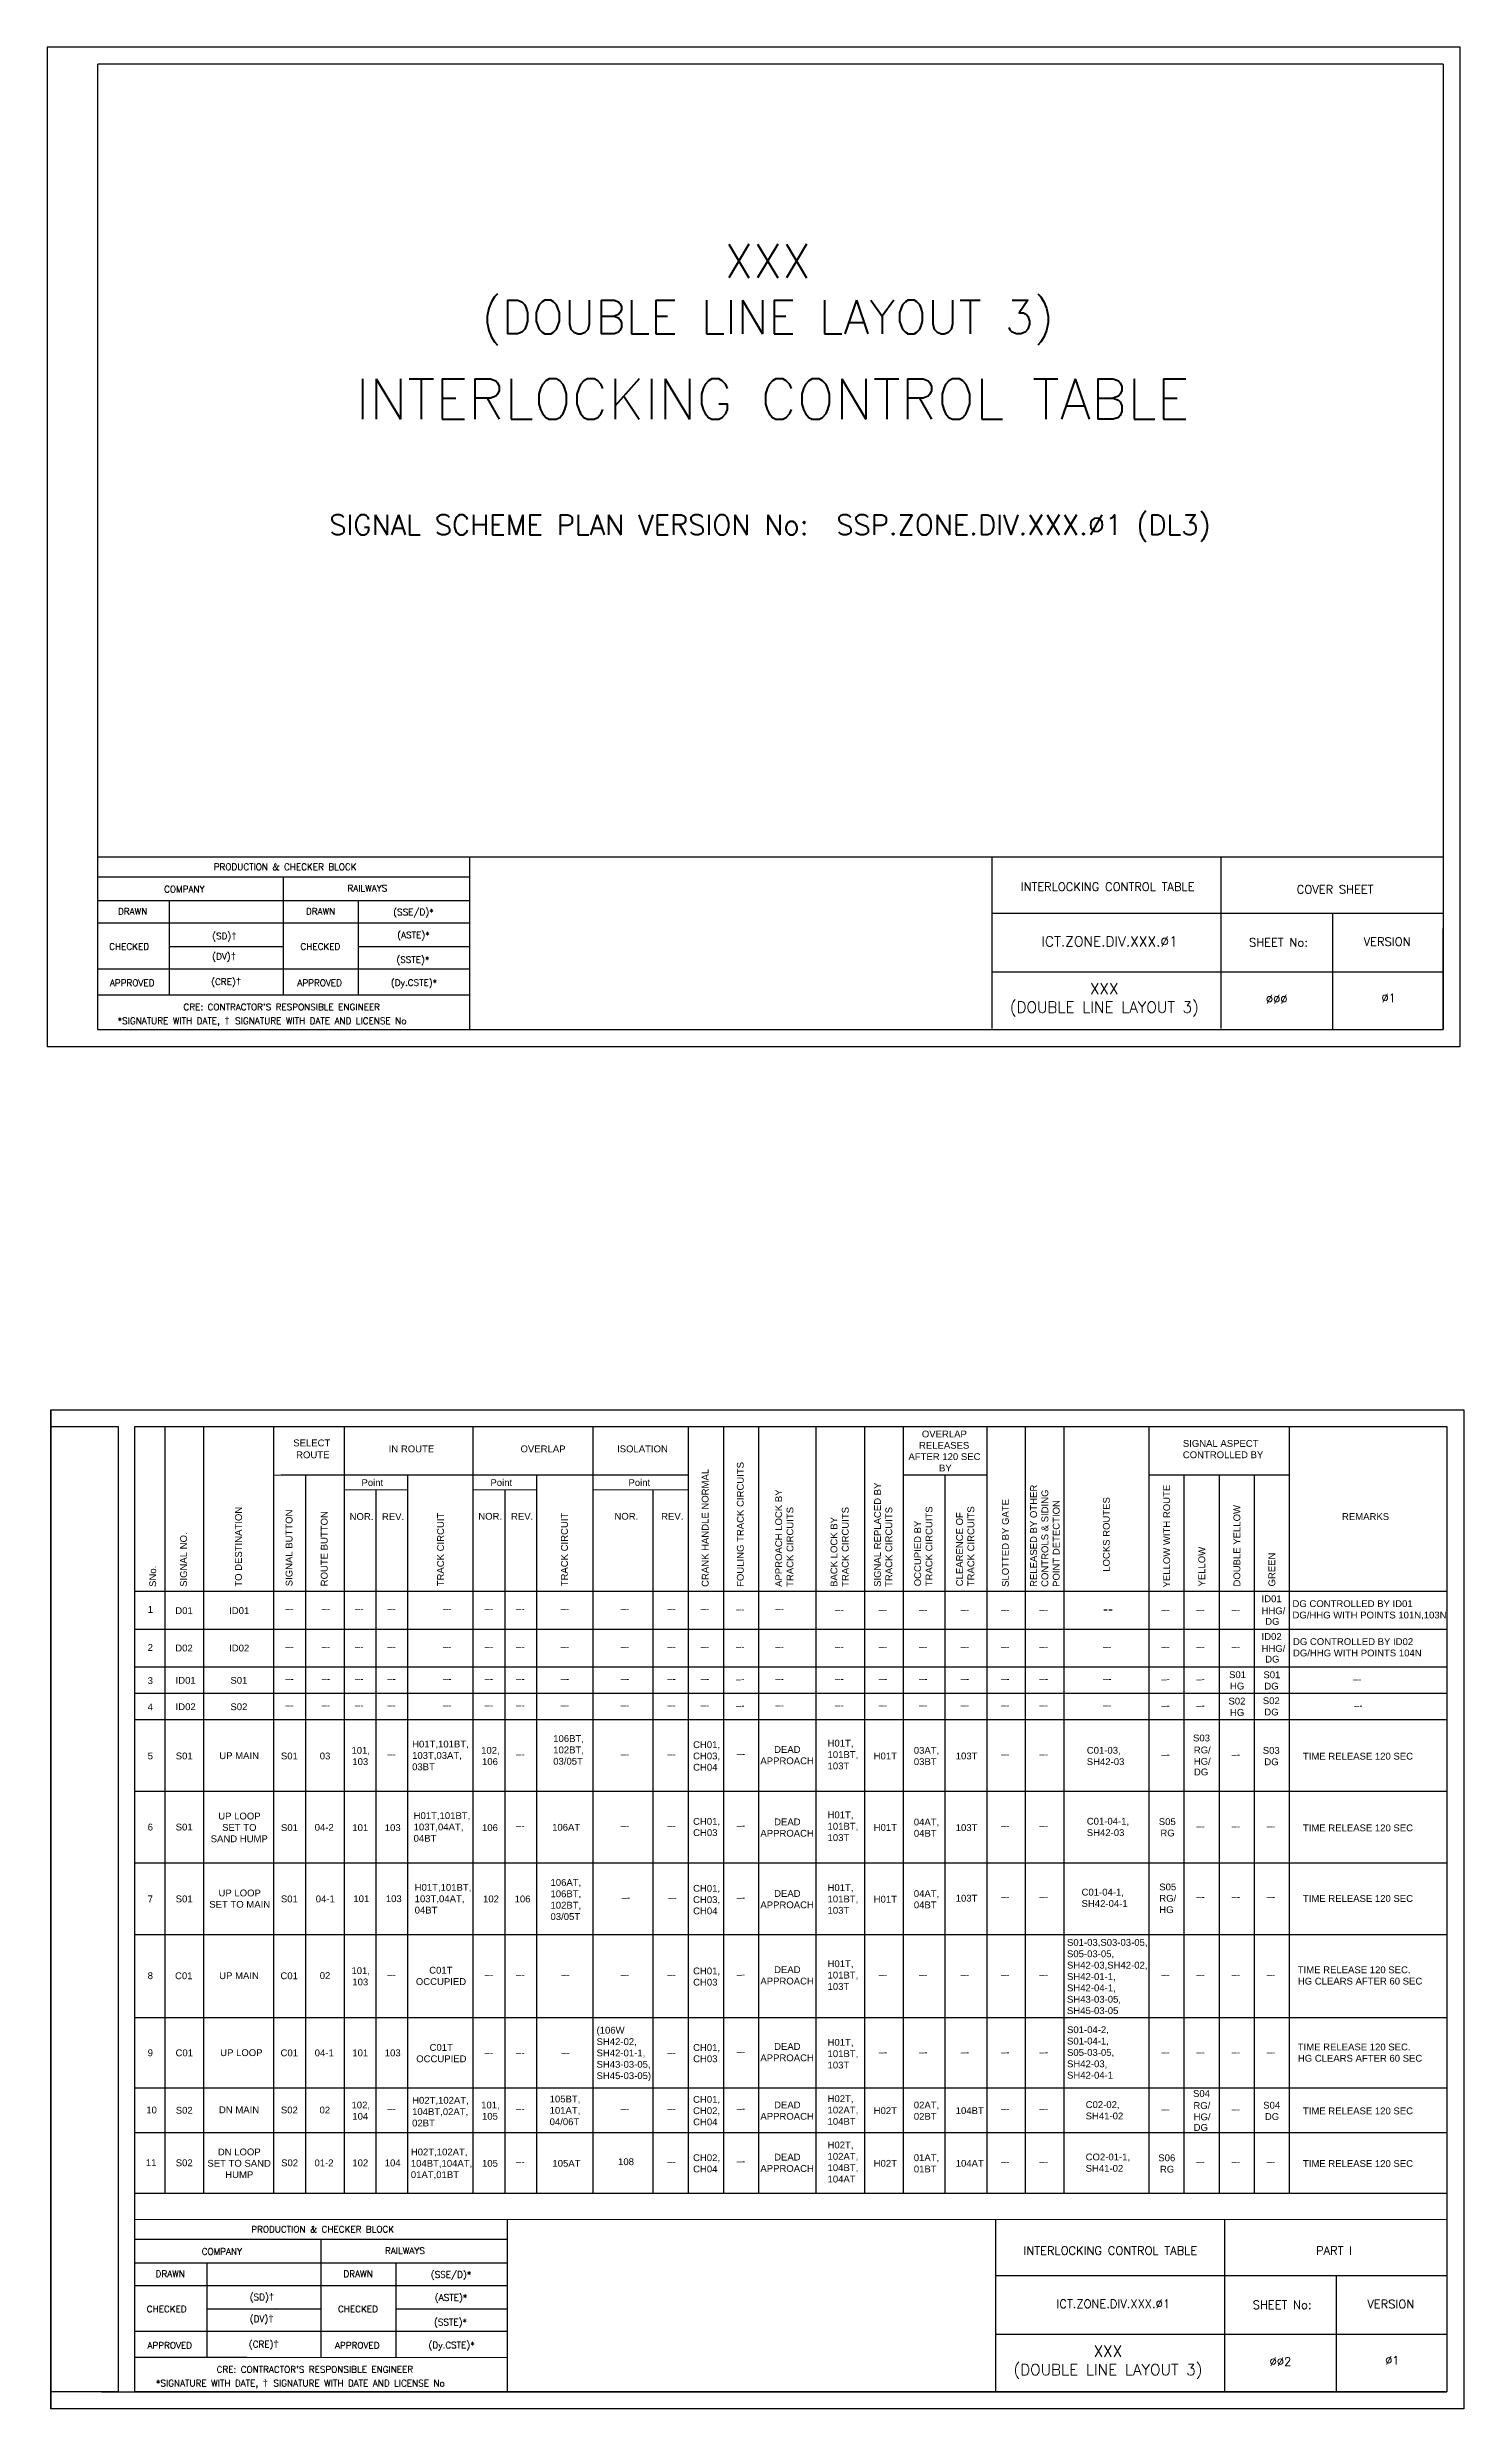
# Model space of a CAD drawing. Header units: inches. Extents: x -19 to 1640, y 39 to 741.
# Drawn here: x 318 to 739, y 39 to 741 of the extents above; entities that cross this region are included whole.
import ezdxf
from ezdxf.enums import TextEntityAlignment as Align

# ---------------------------------------------------------------- set-up
doc = ezdxf.new("R2010")
doc.units = ezdxf.units.IN
doc.header["$MEASUREMENT"] = 0
doc.layers.add('PDF_Geometry', color=7, linetype='Continuous')
doc.layers.add('PDF_Text', color=7, linetype='Continuous')
doc.styles.add('PDF Arial', font='arial.ttf')
doc.styles.add('ROMANS', font='romans.shx', dxfattribs={"height": 2})

# ---------------------------------------------------------------- blocks, each defined once
blk = doc.blocks.new('A$C1B685902')
at = {"color": 7}
blk.add_line((0, 297), (0, 0), dxfattribs=at)
for points in [[(0, 297), (420, 297), (420, 0), (0, 0)], [(25, 292), (415, 292), (415, 5), (25, 5)]]:
    blk.add_lwpolyline(points, close=True, dxfattribs=at)
blk.add_lwpolyline([(0, 292), (20, 292), (20, 5), (0, 5)], dxfattribs=at)

msp = doc.modelspace()

# ---------------------------------------------------------------- linework, layer by layer
at = {"lineweight": -2}
for p, q in [((737.77, 740.76), (317.77, 740.76)), ((317.77, 740.76), (317.77, 443.76)), ((737.77, 443.76), (737.77, 740.76)), ((332.77, 448.76), (332.77, 735.76)), ((732.77, 735.76), (732.77, 448.76)), ((598.63, 449.05), (598.63, 500.11)), ((598.63, 483.39), (732.59, 483.39)), ((598.63, 465.94), (732.77, 465.94)), ((317.77, 443.76), (737.77, 443.76)), ((599.72, 43.75), (599.72, 95.1)), ((599.72, 78.38), (733.68, 78.38)), ((599.72, 60.92), (733.86, 60.92))]:
    msp.add_line(p, q, dxfattribs=at)
at = {"linetype": 'Continuous', "lineweight": -2}
for p, q in [((732.77, 735.76), (332.77, 735.76)), ((666.71, 449.05), (666.71, 500.11)), ((732.77, 448.76), (732.77, 478.76)), ((332.77, 448.76), (614.77, 448.76)), ((332.77, 448.76), (732.77, 448.76)), ((667.8, 43.75), (667.8, 95.09)), ((333.86, 43.75), (615.86, 43.75)), ((333.86, 43.75), (733.86, 43.75))]:
    msp.add_line(p, q, dxfattribs=at)
for p, q in [((332.77, 500.11), (732.77, 500.11)), ((443.31, 500.11), (443.31, 448.76)), ((365.95, 494.06), (332.7, 494.06)), ((443.31, 494.05), (365.95, 494.06)), ((387.91, 494.06), (387.91, 458.96)), ((365.95, 487.01), (332.7, 487.02)), ((354.15, 458.96), (354.15, 487.02)), ((443.31, 487.01), (365.95, 487.01)), ((410.35, 458.96), (410.35, 487.01)), ((365.95, 480.35), (332.7, 480.35)), ((443.31, 480.34), (365.95, 480.35)), ((699.82, 483.39), (699.82, 448.76)), ((387.91, 473.37), (354.15, 473.37)), ((374.61, 473.22), (374.61, 473.22)), ((443.31, 473.36), (410.35, 473.37)), ((365.95, 466.7), (332.7, 466.71)), ((443.31, 466.7), (365.95, 466.7)), ((365.95, 458.96), (332.7, 458.96)), ((443.31, 458.96), (365.95, 458.96)), ((352.77, 330.75), (352.77, 102.78)), ((364.21, 330.75), (364.21, 102.78)), ((385.01, 330.75), (385.01, 102.78)), ((406.01, 330.75), (406.01, 102.78)), ((444.34, 330.75), (444.34, 102.78)), ((479.92, 330.75), (479.92, 102.78)), ((508.33, 330.75), (508.33, 102.78)), ((518.77, 330.75), (518.77, 102.78)), ((529.2, 330.75), (529.2, 102.78)), ((546.27, 330.75), (546.27, 102.78)), ((560.73, 330.75), (560.73, 102.78)), ((572.18, 330.75), (572.18, 102.78)), ((597.07, 330.75), (597.07, 102.78)), ((608.51, 330.75), (608.51, 102.78)), ((619.95, 330.75), (619.95, 102.78)), ((645.24, 330.68), (645.24, 102.78)), ((686.98, 330.68), (686.98, 102.78)), ((508.33, 316.24), (387.36, 316.24)), ((394.57, 316.31), (394.57, 102.78)), ((424.87, 316.24), (424.87, 102.78)), ((463.19, 316.31), (463.19, 102.78)), ((597.07, 316.24), (572.18, 316.24)), ((584.62, 316.31), (584.62, 102.78)), ((686.98, 316.24), (645.24, 316.24)), ((655.68, 316.16), (655.68, 102.78)), ((666.11, 316.16), (666.11, 102.78)), ((676.54, 316.16), (676.54, 102.78)), ((415.44, 311.95), (415.44, 102.78)), ((453.84, 311.88), (453.84, 102.78)), ((497.76, 311.88), (497.76, 102.78)), ((733.86, 281.67), (343.86, 281.67)), ((733.86, 270.45), (343.86, 270.45)), ((733.86, 259.23), (343.86, 259.23)), ((733.86, 251.37), (343.86, 251.37)), ((733.86, 243.51), (343.86, 243.51)), ((733.86, 222.2), (343.86, 222.2)), ((733.86, 200.9), (343.86, 200.9)), ((733.86, 179.59), (343.86, 179.59)), ((733.86, 154.98), (343.86, 154.98)), ((733.86, 134.04), (343.86, 134.04)), ((733.86, 120.73), (343.86, 120.73)), ((733.86, 102.78), (343.86, 102.78)), ((343.88, 95.02), (733.86, 95.1)), ((454.48, 95.1), (454.48, 43.75)), ((377.12, 89.04), (343.87, 89.04)), ((454.48, 89.04), (377.12, 89.04)), ((399.08, 89.04), (399.08, 53.95)), ((377.12, 82), (343.87, 82)), ((365.32, 53.95), (365.32, 82)), ((454.48, 81.99), (377.12, 82)), ((421.52, 53.95), (421.52, 82)), ((700.91, 78.38), (700.91, 43.75)), ((377.12, 75.33), (343.87, 75.34)), ((454.48, 75.33), (377.12, 75.33)), ((399.08, 68.36), (365.32, 68.36)), ((385.78, 68.21), (385.78, 68.21)), ((454.48, 68.35), (421.52, 68.35)), ((377.12, 61.69), (343.87, 61.69)), ((454.48, 61.68), (377.12, 61.69)), ((377.12, 53.95), (343.87, 53.95)), ((454.48, 53.94), (377.12, 53.95))]:
    msp.add_line(p, q)
at = {"layer": 'PDF_Geometry', "lineweight": 15}
for points in [[(364.21, 102.78), (364.21, 330.82)], [(385.01, 102.78), (385.01, 330.82)], [(597.07, 316.31), (597.07, 330.75)], [(608.51, 316.31), (608.51, 330.75)], [(619.95, 316.31), (619.95, 330.75)], [(645.24, 316.24), (645.24, 330.68)], [(385.22, 316.24), (406.08, 316.24)], [(572.25, 316.24), (597.14, 316.24)], [(597.07, 311.96), (597.07, 316.31)], [(608.51, 311.96), (608.51, 316.31)], [(619.95, 311.96), (619.95, 316.31)], [(645.24, 311.88), (645.24, 316.24)], [(655.68, 311.88), (655.68, 316.24)], [(666.11, 311.88), (666.11, 316.24)], [(676.54, 311.88), (676.54, 316.24)], [(406.08, 311.88), (424.94, 311.88)], [(415.44, 281.74), (415.44, 311.95)], [(444.41, 311.88), (463.26, 311.88)], [(479.92, 311.88), (508.33, 311.88)], [(597.07, 281.74), (597.07, 311.95)], [(608.51, 281.74), (608.51, 311.95)], [(619.95, 281.74), (619.95, 311.95)], [(645.24, 281.67), (645.24, 311.88)], [(655.68, 281.67), (655.68, 311.88)], [(666.11, 281.67), (666.11, 311.88)], [(676.54, 281.67), (676.54, 311.88)], [(508.33, 102.78), (508.33, 281.67)], [(518.77, 102.78), (518.77, 281.67)], [(597.07, 270.52), (597.07, 281.59)], [(608.51, 270.52), (608.51, 281.59)], [(619.95, 270.52), (619.95, 281.59)], [(645.24, 270.45), (645.24, 281.52)], [(597.07, 259.3), (597.07, 270.38)], [(608.51, 259.3), (608.51, 270.38)], [(619.95, 259.3), (619.95, 270.38)], [(645.24, 259.23), (645.24, 270.3)], [(597.07, 251.44), (597.07, 259.16)], [(608.51, 251.44), (608.51, 259.16)], [(619.95, 251.44), (619.95, 259.16)], [(645.24, 251.37), (645.24, 259.08)], [(597.07, 243.58), (597.07, 251.3)], [(608.51, 243.58), (608.51, 251.3)], [(619.95, 243.58), (619.95, 251.3)], [(645.24, 243.51), (645.24, 251.23)], [(394.57, 222.28), (394.57, 243.44)], [(406.01, 222.28), (406.01, 243.44)], [(415.44, 222.28), (415.44, 243.44)], [(424.87, 222.28), (424.87, 243.44)], [(444.34, 222.28), (444.34, 243.44)], [(497.76, 222.28), (497.76, 243.44)], [(546.27, 222.28), (546.27, 243.44)], [(560.73, 222.28), (560.73, 243.44)], [(572.18, 222.28), (572.18, 243.44)], [(584.62, 222.28), (584.62, 243.44)], [(597.07, 222.28), (597.07, 243.44)], [(608.51, 222.28), (608.51, 243.44)], [(619.95, 222.28), (619.95, 243.44)], [(645.24, 222.2), (645.24, 243.37)], [(415.44, 200.97), (415.44, 222.13)], [(424.87, 200.97), (424.87, 222.13)], [(444.34, 200.97), (444.34, 222.13)], [(497.76, 200.97), (497.76, 222.13)], [(546.27, 200.97), (546.27, 222.13)], [(560.73, 200.97), (560.73, 222.13)], [(572.18, 200.97), (572.18, 222.13)], [(584.62, 200.97), (584.62, 222.13)], [(597.07, 200.97), (597.07, 222.13)], [(608.51, 200.97), (608.51, 222.13)], [(619.95, 200.97), (619.95, 222.13)], [(645.24, 200.89), (645.24, 222.06)], [(415.44, 179.66), (415.44, 200.82)], [(424.87, 179.66), (424.87, 200.82)], [(444.34, 179.66), (444.34, 200.82)], [(463.19, 179.66), (463.19, 200.82)], [(497.76, 179.66), (497.76, 200.82)], [(546.27, 179.66), (546.27, 200.82)], [(560.73, 179.66), (560.73, 200.82)], [(572.18, 179.66), (572.18, 200.82)], [(584.62, 179.66), (584.62, 200.82)], [(597.07, 179.66), (597.07, 200.82)], [(608.51, 179.66), (608.51, 200.82)], [(619.95, 179.66), (619.95, 200.82)], [(645.24, 179.59), (645.24, 200.75)], [(676.54, 179.59), (676.54, 200.75)], [(415.44, 161.71), (415.44, 179.52)], [(424.87, 161.71), (424.87, 179.52)], [(444.34, 161.71), (444.34, 179.52)], [(463.19, 161.71), (463.19, 179.52)], [(497.76, 161.71), (497.76, 179.52)], [(546.27, 161.71), (546.27, 179.52)], [(572.18, 161.71), (572.18, 179.52)], [(584.62, 161.71), (584.62, 179.52)], [(597.07, 161.71), (597.07, 179.52)], [(608.51, 161.71), (608.51, 179.52)], [(619.95, 161.71), (619.95, 179.52)], [(645.24, 161.64), (645.24, 179.44)], [(415.44, 147.13), (415.44, 161.57)], [(424.87, 147.13), (424.87, 161.57)], [(444.34, 147.13), (444.34, 161.57)], [(463.19, 147.13), (463.19, 161.57)], [(497.76, 147.13), (497.76, 161.57)], [(546.27, 147.13), (546.27, 161.57)], [(560.73, 147.13), (560.73, 161.57)], [(572.18, 147.13), (572.18, 161.57)], [(584.62, 147.13), (584.62, 161.57)], [(597.07, 147.13), (597.07, 161.57)], [(608.51, 147.13), (608.51, 161.57)], [(619.95, 147.13), (619.95, 161.57)], [(645.24, 147.06), (645.24, 161.5)], [(415.44, 120.8), (415.44, 141.97)], [(444.34, 120.8), (444.34, 141.97)], [(463.19, 120.8), (463.19, 141.97)], [(497.76, 120.8), (497.76, 141.97)], [(546.27, 120.8), (546.27, 141.97)], [(560.73, 120.8), (560.73, 141.97)], [(572.18, 120.8), (572.18, 141.97)], [(584.62, 120.8), (584.62, 141.97)], [(597.07, 120.8), (597.07, 141.97)], [(608.51, 120.8), (608.51, 141.97)], [(619.95, 120.8), (619.95, 141.97)], [(645.24, 120.73), (645.24, 141.9)], [(415.44, 102.86), (415.44, 120.66)], [(424.87, 102.86), (424.87, 120.66)], [(444.34, 102.86), (444.34, 120.66)], [(463.19, 102.86), (463.19, 120.66)], [(497.76, 102.86), (497.76, 120.66)], [(529.2, 102.86), (529.2, 120.66)], [(546.27, 102.86), (546.27, 120.66)], [(560.73, 102.86), (560.73, 120.66)], [(572.18, 102.86), (572.18, 120.66)], [(584.62, 102.86), (584.62, 120.66)], [(597.07, 102.86), (597.07, 120.66)], [(608.51, 102.86), (608.51, 120.66)], [(619.95, 102.86), (619.95, 120.66)], [(645.24, 102.78), (645.24, 120.59)]]:
    msp.add_lwpolyline(points, dxfattribs=at)

# ---------------------------------------------------------------- block references
msp.add_blockref('A$C1B685902', (318.86, 38.75))

# ---------------------------------------------------------------- texts
at = {"style": 'ROMANS'}
for s, height, p in [('INTERLOCKING CONTROL TABLE', 12, (533.37, 636.17)), ('SIGNAL SCHEME PLAN VERSION No:  SSP.ZONE.DIV.XXX.Ø1 (DL3)', 6, (532.6, 598.78)), ('COMPANY', 1.92, (358.52, 490.5)), ('PRODUCTION & CHECKER BLOCK', 1.92, (388.49, 497.12)), ('RAILWAYS', 1.92, (412.94, 490.76)), ('DRAWN', 1.92, (343.17, 483.87)), ('DRAWN', 1.92, (399.03, 483.87)), ('(SSE/D)*', 1.92, (426.64, 483.67)), ('(ASTE)*', 1.92, (426.64, 476.85)), ('CHECKED', 1.92, (342.12, 473.42)), ('CHECKED', 1.92, (398.98, 473.42)), ('(SSTE)*', 1.92, (426.47, 469.52)), ('APPROVED', 1.92, (343.02, 462.62)), ('APPROVED', 1.92, (398.76, 462.62)), ('(Dy.CSTE)*', 1.92, (426.81, 462.69)), ("CRE: CONTRACTOR'S RESPONSIBLE ENGINEER", 1.92, (387.49, 455.46)), ('PRODUCTION & CHECKER BLOCK', 1.92, (399.66, 92.1)), ('COMPANY', 1.92, (369.69, 85.49)), ('RAILWAYS', 1.92, (424.11, 85.74)), ('DRAWN', 1.92, (354.34, 78.86)), ('DRAWN', 1.92, (410.19, 78.86)), ('(SSE/D)*', 1.92, (437.81, 78.66)), ('(ASTE)*', 1.92, (437.81, 71.83)), ('CHECKED', 1.92, (353.29, 68.41)), ('CHECKED', 1.92, (410.15, 68.41)), ('(SSTE)*', 1.92, (437.64, 64.51)), ('APPROVED', 1.92, (354.19, 57.61)), ('APPROVED', 1.92, (409.93, 57.61)), ('(Dy.CSTE)*', 1.92, (437.97, 57.68)), ("CRE: CONTRACTOR'S RESPONSIBLE ENGINEER", 1.92, (397.34, 50.45))]:
    msp.add_text(s, height=height, dxfattribs=at).set_placement(p, align=Align.MIDDLE_CENTER)
at = {"lineweight": -2, "style": 'ROMANS'}
for s, height, p in [('INTERLOCKING CONTROL TABLE', 2.5, (632.98, 491.2)), ('COVER SHEET', 2.5, (700.62, 490.42)), ('ICT.ZONE.DIV.XXX.Ø1', 3, (633.59, 474.95)), ('SHEET No:', 2.5, (683.77, 474.65)), ('VERSION', 2.5, (716.07, 474.88)), ('ØØØ ', 2.5, (684.11, 457.79)), ('Ø1', 2.5, (716.54, 458.16)), ('INTERLOCKING CONTROL TABLE', 2.5, (633.8, 85.78)), ('PART I', 2.5, (700.3, 85.78)), ('ICT.ZONE.DIV.XXX.Ø1', 2.5, (634.68, 69.94)), ('SHEET No:', 2.5, (684.86, 69.64)), ('VERSION', 2.5, (717.16, 69.86)), ('ØØ2 ', 2.5, (685.2, 52.77)), ('Ø1', 2.5, (717.63, 53.15))]:
    msp.add_text(s, height=height, dxfattribs=at).set_placement(p, align=Align.MIDDLE_CENTER)
at = {"attachment_point": 2, "style": 'ROMANS'}
for insert, char_height, width in [((531.94, 682.24), 10, 193.5805), ((632, 462.55), 3.3, 68.7221), ((633.09, 57.53), 3.3, 68.7221)]:
    msp.add_mtext('XXX\\P(DOUBLE LINE LAYOUT 3)', dxfattribs=dict(at, insert=insert, char_height=char_height, width=width))
at = {"char_height": 1.92, "attachment_point": 1, "style": 'ROMANS'}
for s, width, insert in [('(SD){\\fArial|b0|i0|c0|p34;\\H1.08333x;†}', 8.1172, (366.8, 477.67)), ('(DV){\\fArial|b0|i0|c0|p34;\\H1.08333x;†}', 8.1172, (366.8, 471.62)), ('(CRE){\\fArial|b0|i0|c0|p34;\\H1.08333x;†}', 8.1172, (366.51, 464.09)), ('\\pi-5.76,l9.6,t9.6;*SIGNATURE WITH DATE, {\\fArial|b0|i0|c0|p34;\\H1.08333x;†  }SIGNATURE WITH DATE AND LICENSE No', 115.6915, (334.89, 452.48)), ('(SD){\\fArial|b0|i0|c0|p34;\\H1.08333x;†}', 8.1172, (377.97, 73.07)), ('(DV){\\fArial|b0|i0|c0|p34;\\H1.08333x;†}', 8.1172, (377.97, 66.61)), ('(CRE){\\fArial|b0|i0|c0|p34;\\H1.08333x;†}', 8.1172, (377.68, 59.07)), ('\\pi-5.76,l9.6,t9.6;*SIGNATURE WITH DATE, {\\fArial|b0|i0|c0|p34;\\H1.08333x;†  }SIGNATURE WITH DATE AND LICENSE No', 104.6362, (346.27, 47.47))]:
    msp.add_mtext_dynamic_manual_height_columns(s, width=width, gutter_width=12.5, heights=[0], dxfattribs=dict(at, insert=insert))
at = {"layer": 'PDF_Text', "attachment_point": 7, "style": 'PDF Arial'}
for s, insert, char_height in [('SELECT', (390.91, 324.83), 2.027), ('ROUTE', (391.76, 321.29), 2.027), ('IN ROUTE', (419.29, 323.06), 2.027), ('OVERLAP', (458.47, 323.06), 2.027), ('ISOLATION', (487.17, 323.06), 2.027), ('RELEASES', (576.92, 324.11), 2.027), ('OVERLAP', (577.77, 327.48), 2.027), ('SIGNAL ASPECT', (655.35, 324.67), 2.0273), ('CONTROLLED BY', (655.35, 321.3), 2.0273), ('AFTER 120 SEC', (573.79, 320.75), 2.0273), ('BY', (582.87, 317.39), 2.027), ('Point', (411.19, 313.03), 2.027), ('Point', (449.52, 313.03), 2.027), ('Point', (490.56, 313.03), 2.027), ('NOR.', (407.66, 302.94), 2.027), ('REV.', (417.28, 302.94), 2.027), ('NOR.', (445.92, 303.01), 2.027), ('REV.', (455.65, 303.01), 2.027), ('NOR.', (486.39, 303.01), 2.027), ('REV.', (500.27, 303.01), 2.027), ('REMARKS', (702.67, 302.94), 2.027), ('1', (347.63, 275.35), 2.03), ('D01', (355.84, 274.97), 2.027), ('ID01', (371.85, 274.97), 2.027), ('–-', (388.56, 275.52), 2.027), ('–-', (399.31, 275.52), 2.027), ('–-', (409.22, 275.52), 2.027), ('–-', (418.86, 275.52), 2.027), ('–-', (435.41, 275.52), 2.027), ('–-', (447.77, 275.52), 2.027), ('–-', (457.16, 275.52), 2.027), ('–-', (470.42, 275.52), 2.027), ('–-', (488.22, 275.52), 2.027), ('–-', (502.11, 275.52), 2.027), ('–-', (512.04, 275.52), 2.027), ('–-', (522.48, 275.45), 2.027), ('–-', (534.25, 275.52), 2.027), ('–-', (552, 275.3), 2.027), ('–-', (564.95, 275.3), 2.027), ('–-', (576.9, 275.3), 2.027), ('–-', (589.34, 275.3), 2.027), ('–-', (601.29, 275.3), 2.027), ('–-', (612.73, 275.3), 2.027), ('–-', (648.95, 275.23), 2.027), ('–-', (659.39, 275.23), 2.027), ('–-', (669.82, 275.23), 2.027), ('HHG/', (678.75, 274.92), 2.027), ('ID01', (678.75, 278.49), 2.027), ('DG', (679.83, 271.77), 2.027), ('DG CONTROLLED BY ID01\\PDG/HHG WITH POINTS 101N,103N', (687.95, 273.31), 2.0273), ('ID02', (678.75, 267.28), 2.027), ('DG CONTROLLED BY ID02\\PDG/HHG WITH POINTS 104N', (688.1, 262.38), 2.0273), ('2', (347.63, 264.05), 2.03), ('D02', (355.84, 263.85), 2.027), ('ID02', (371.85, 263.85), 2.027), ('–-', (388.56, 264.3), 2.027), ('–-', (399.31, 264.3), 2.027), ('–-', (409.22, 264.3), 2.027), ('–-', (418.86, 264.3), 2.027), ('–-', (435.41, 264.3), 2.027), ('–-', (447.77, 264.3), 2.027), ('–-', (457.16, 264.3), 2.027), ('–-', (470.42, 264.3), 2.027), ('–-', (488.22, 264.3), 2.027), ('–-', (502.11, 264.3), 2.027), ('–-', (512.04, 264.3), 2.027), ('–-', (522.48, 264.23), 2.027), ('–-', (534.25, 264.3), 2.027), ('–-', (552, 264.3), 2.027), ('–-', (564.95, 264.3), 2.027), ('–-', (576.9, 264.3), 2.027), ('–-', (589.34, 264.3), 2.027), ('–-', (601.29, 264.3), 2.027), ('–-', (612.73, 264.3), 2.027), ('–-', (631.6, 264.3), 2.027), ('–-', (648.95, 264.23), 2.027), ('–-', (659.39, 264.23), 2.027), ('–-', (669.82, 264.23), 2.027), ('HHG/', (678.75, 263.71), 2.027), ('DG', (679.83, 260.55), 2.027), ('3', (347.63, 254.16), 2.03), ('ID01', (355.93, 254.25), 2.027), ('S01', (372.23, 254.25), 2.027), ('–-', (388.56, 254.76), 2.027), ('–-', (399.31, 254.76), 2.027), ('–-', (409.22, 254.76), 2.027), ('–-', (418.86, 254.76), 2.027), ('–-', (435.41, 254.76), 2.027), ('–-', (447.77, 254.76), 2.027), ('–-', (457.16, 254.76), 2.027), ('–-', (470.42, 254.76), 2.027), ('–-', (488.22, 254.76), 2.027), ('–-', (502.11, 254.76), 2.027), ('–-', (512.04, 254.76), 2.027), ('–-', (522.48, 254.69), 2.027), ('–-', (534.25, 254.76), 2.027), ('–-', (552, 254.76), 2.027), ('–-', (564.95, 254.76), 2.027), ('–-', (576.9, 254.76), 2.027), ('–-', (589.34, 254.76), 2.027), ('–-', (601.29, 254.76), 2.027), ('–-', (612.73, 254.76), 2.027), ('–-', (631.6, 254.76), 2.027), ('–-', (648.95, 254.69), 2.027), ('–-', (659.39, 254.69), 2.027), ('–-', (705.92, 254.63), 2.027), ('4', (347.63, 246.34), 2.03), ('ID02', (355.93, 246.4), 2.027), ('S02', (372.23, 246.4), 2.027), ('–-', (388.56, 246.9), 2.027), ('–-', (399.31, 246.9), 2.027), ('–-', (409.22, 246.9), 2.027), ('–-', (418.86, 246.9), 2.027), ('–-', (435.41, 246.9), 2.027), ('–-', (447.77, 246.9), 2.027), ('–-', (457.16, 246.9), 2.027), ('–-', (470.42, 246.9), 2.027), ('–-', (488.22, 246.9), 2.027), ('–-', (502.11, 246.9), 2.027), ('–-', (512.04, 246.9), 2.027), ('–-', (522.48, 246.83), 2.027), ('–-', (534.25, 246.9), 2.027), ('–-', (552, 246.9), 2.027), ('–-', (564.95, 246.9), 2.027), ('–-', (576.9, 246.9), 2.027), ('–-', (589.34, 246.9), 2.027), ('–-', (601.29, 246.9), 2.027), ('–-', (612.73, 246.9), 2.027), ('–-', (631.6, 246.9), 2.027), ('–-', (648.95, 246.83), 2.027), ('–-', (659.39, 246.83), 2.027), ('–-', (706.27, 246.84), 2.027), ('106BT,\\P102BT,\\P03/05T', (468.19, 230.19), 2.027), ('S03', (658.38, 237.1), 2.027), ('5', (347.63, 231.77), 2.03), ('S01', (355.97, 231.77), 2.027), ('UP MAIN', (368.92, 231.85), 2.027), ('S01', (387.24, 231.77), 2.027), ('03', (398.78, 231.77), 2.027), ('101,', (408.21, 233.09), 2.027), ('103', (408.47, 230.09), 2.027), ('–-', (418.86, 232.32), 2.027), ('H01T,101BT,\\P103T,03AT,\\P03BT', (426.24, 228.54), 2.0273), ('102,', (446.76, 233.09), 2.027), ('106', (447.02, 230.09), 2.027), ('–-', (457.16, 232.32), 2.027), ('–-', (488.22, 232.32), 2.027), ('–-', (502.11, 232.32), 2.027), ('CH01,', (509.76, 234.77), 2.027), ('CH03,', (509.76, 231.41), 2.027), ('–-', (522.75, 232.46), 2.027), ('H01T,\\P101BT,\\P103T', (549.74, 228.81), 2.027), ('H01T', (563.45, 231.77), 2.027), ('03AT,', (575.38, 233.09), 2.027), ('03BT', (575.39, 230.09), 2.027), ('103T', (587.84, 231.77), 2.027), ('–-', (601.29, 232.32), 2.027), ('–-', (612.73, 232.32), 2.027), ('C01-03, \\PSH42-03', (626.8, 230.07), 2.027), ('–-', (648.95, 232.25), 2.027), ('RG/', (658.61, 233.54), 2.027), ('HG/', (658.61, 230.17), 2.027), ('–-', (669.82, 232.25), 2.027), ('TIME RELEASE 120 SEC', (691.05, 231.7), 2.0273), ('CH04', (509.78, 228.41), 2.027), ('DG', (658.65, 227.02), 2.027), ('6', (347.63, 210.62), 2.03), ('S01', (355.96, 210.64), 2.027), ('S01', (387.26, 210.46), 2.027), ('04-2', (397.28, 210.55), 2.027), ('101', (408.47, 210.46), 2.027), ('103', (418.11, 210.46), 2.027), ('H01T,101BT,\\P103T,04AT,\\P04BT', (426.69, 207.28), 2.0273), ('106', (447.02, 210.46), 2.027), ('–-', (457.16, 211.01), 2.027), ('106AT', (467.86, 210.57), 2.027), ('–-', (488.22, 211.01), 2.027), ('–-', (502.11, 211.01), 2.027), ('CH01,', (509.76, 211.97), 2.027), ('CH03', (509.78, 208.97), 2.027), ('–-', (522.75, 211.15), 2.027), ('H01T,\\P101BT,\\P103T', (549.74, 207.5), 2.027), ('H01T', (563.45, 210.51), 2.027), ('04AT,', (575.38, 211.78), 2.027), ('04BT', (575.39, 208.78), 2.027), ('103T', (587.84, 210.46), 2.027), ('–-', (601.29, 211.01), 2.027), ('–-', (612.73, 211.01), 2.027), ('C01-04-1, \\PSH42-03', (626.8, 208.99), 2.027), ('–-', (659.39, 210.94), 2.027), ('–-', (669.82, 210.94), 2.027), ('–-', (680.26, 210.94), 2.027), ('TIME RELEASE 120 SEC', (691.05, 210.39), 2.0273), ('7', (347.63, 189.31), 2.03), ('S01', (355.96, 189.29), 2.027), ('S01', (387.23, 189.28), 2.027), ('04-1', (397.59, 189.28), 2.027), ('101', (408.78, 189.33), 2.027), ('103', (418.42, 189.33), 2.027), ('H01T,101BT,\\P103T,04AT,\\P04BT', (427, 185.93), 2.0273), ('102', (447.33, 189.27), 2.027), ('106', (456.71, 189.27), 2.027), ('106AT,\\P106BT,\\P102BT,\\P03/05T', (467.38, 184.03), 2.027), ('–-', (488.53, 189.74), 2.027), ('–-', (502.42, 189.6), 2.027), ('CH01,', (509.76, 192.07), 2.027), ('CH03,', (509.76, 188.71), 2.027), ('–-', (522.75, 189.76), 2.027), ('H01T,\\P101BT,\\P103T', (549.74, 185.88), 2.027), ('H01T', (563.45, 189.19), 2.027), ('04AT,', (575.38, 190.51), 2.027), ('04BT', (575.39, 187.5), 2.027), ('103T', (587.84, 189.48), 2.027), ('–-', (601.29, 190.02), 2.027), ('–-', (612.73, 190.02), 2.027), ('C01-04-1, \\PSH42-04-1', (625.25, 187.9), 2.027), ('S05\\PRG/\\PHG', (648.35, 186.07), 2.027), ('–-', (659.39, 189.95), 2.027), ('–-', (669.82, 189.95), 2.027), ('–-', (680.26, 189.95), 2.027), ('TIME RELEASE 120 SEC', (691.05, 189.4), 2.0273), ('CH04', (509.78, 185.71), 2.027), ('8', (347.63, 166.45), 2.03), ('C01', (355.77, 166.42), 2.027), ('UP MAIN', (368.89, 166.45), 2.027), ('C01', (387.1, 166.42), 2.027), ('02', (398.78, 166.49), 2.027), ('101,', (408.21, 167.59), 2.027), ('CH01,', (509.76, 167.52), 2.027), ('H01T,\\P101BT,\\P103T', (549.74, 163.24), 2.027), ('TIME RELEASE 120 SEC.', (689.52, 168.2), 2.0273), ('103', (408.47, 164.59), 2.027), ('–-', (418.86, 166.82), 2.027), ('–-', (447.77, 166.82), 2.027), ('–-', (457.16, 166.82), 2.027), ('–-', (470.61, 166.82), 2.027), ('–-', (488.22, 166.82), 2.027), ('–-', (502.11, 166.74), 2.027), ('CH03', (509.78, 164.52), 2.027), ('–-', (522.75, 166.89), 2.027), ('–-', (564.95, 166.74), 2.027), ('–-', (576.9, 166.74), 2.027), ('–-', (589.34, 166.82), 2.027), ('–-', (601.29, 166.82), 2.027), ('–-', (612.73, 166.82), 2.027), ('–-', (648.95, 166.82), 2.027), ('–-', (659.39, 166.82), 2.027), ('–-', (669.82, 166.82), 2.027), ('–-', (680.26, 166.82), 2.027), ('HG CLEARS AFTER 60 SEC', (689.55, 164.83), 2.0273), ('(106W\\PSH42-02,\\PSH42-01-1,\\PSH43-03-05,\\PSH45-03-05)', (481.07, 136.14), 2.0273), ('H01T,\\P101BT,\\P103T', (549.74, 139.88), 2.027), ('S01-04-2,\\PS01-04-1,\\PS05-03-05,\\PSH42-03,\\PSH42-04-1', (620.93, 136.87), 2.027), ('9', (347.63, 143.52), 2.03), ('C01', (355.91, 143.51), 2.027), ('UP LOOP', (369.19, 143.56), 2.027), ('C01', (387.13, 143.51), 2.027), ('04-1', (397.28, 143.51), 2.027), ('101', (408.47, 143.51), 2.027), ('103', (418.11, 143.51), 2.027), ('–-', (447.77, 143.65), 2.027), ('–-', (457.16, 143.65), 2.027), ('–-', (470.61, 143.65), 2.027), ('–-', (502.11, 143.65), 2.027), ('CH01,', (509.76, 144.75), 2.027), ('CH03', (509.78, 141.75), 2.027), ('–-', (522.75, 143.94), 2.027), ('–-', (564.95, 143.79), 2.027), ('–-', (576.9, 143.79), 2.027), ('–-', (589.34, 143.79), 2.027), ('–-', (601.29, 143.79), 2.027), ('–-', (612.73, 143.79), 2.027), ('–-', (648.95, 143.76), 2.027), ('–-', (659.39, 143.76), 2.027), ('–-', (669.82, 143.76), 2.027), ('–-', (680.26, 143.76), 2.027), ('TIME RELEASE 120 SEC.', (689.52, 145.26), 2.0273), ('HG CLEARS AFTER 60 SEC', (689.55, 141.9), 2.0273), ('S04', (658.38, 131.42), 2.027), ('10', (347.22, 126.52), 2.027), ('S02', (355.98, 126.44), 2.027), ('DN MAIN', (368.82, 126.61), 2.027), ('S02', (387.23, 126.53), 2.027), ('02', (398.72, 126.53), 2.027), ('102,', (408.21, 127.65), 2.027), ('104', (408.47, 124.65), 2.027), ('–-', (418.86, 126.88), 2.027), ('H02T,102AT,\\P104BT,02AT,\\P02BT', (426.24, 122.65), 2.0273), ('101,', (446.76, 127.65), 2.027), ('105', (447.02, 124.65), 2.027), ('–-', (457.16, 126.88), 2.027), ('105BT,\\P101AT,\\P04/06T', (467.12, 123.04), 2.027), ('–-', (488.22, 126.88), 2.027), ('–-', (502.11, 126.88), 2.027), ('CH01,', (509.76, 129.33), 2.027), ('CH02,', (509.76, 125.97), 2.027), ('–-', (522.75, 127.02), 2.027), ('H02T,\\P102AT,\\P104BT', (549.74, 123.13), 2.027), ('H02T', (563.45, 126.33), 2.027), ('02AT,', (575.37, 127.65), 2.027), ('02BT', (575.39, 124.65), 2.027), ('104BT', (587.84, 126.33), 2.027), ('–-', (601.29, 126.88), 2.027), ('–-', (612.73, 126.88), 2.027), ('C02-02, \\PSH41-02', (626.47, 124.75), 2.027), ('–-', (648.95, 126.81), 2.027), ('RG/', (658.49, 127.85), 2.027), ('HG/', (658.56, 124.49), 2.027), ('–-', (669.82, 126.81), 2.027), ('S04', (679.25, 127.94), 2.027), ('DG', (679.73, 124.58), 2.027), ('TIME RELEASE 120 SEC', (691.05, 126.26), 2.0273), ('CH04', (509.78, 122.97), 2.027), ('DG', (658.56, 121.33), 2.027), ('11', (347.09, 110.91), 2.027), ('S02', (387.3, 110.81), 2.027), ('01-2', (397.22, 110.8), 2.027), ('102', (408.47, 110.81), 2.027), ('104', (418.11, 110.81), 2.027), ('H02T,102AT,\\P104BT,104AT,\\P01AT,01BT', (425.86, 106.94), 2.0273), ('105', (447.02, 110.67), 2.027), ('105AT', (467.95, 110.67), 2.027), ('CH02,', (509.76, 111.99), 2.027), ('H02T,\\P102AT,\\P104BT,\\P104AT', (549.74, 105.99), 2.027), ('H02T', (563.45, 110.67), 2.027), ('01AT,', (575.37, 111.99), 2.027), ('104AT', (587.84, 110.67), 2.027), ('CO2-01-1, \\PSH41-02', (626.46, 109.18), 2.027), ('TIME RELEASE 120 SEC', (691.05, 110.6), 2.0273), ('–-', (457.16, 111.22), 2.027), ('–-', (502.11, 111.22), 2.027), ('CH04', (509.78, 108.99), 2.027), ('–-', (522.75, 111.36), 2.027), ('01BT', (575.39, 108.99), 2.027), ('–-', (601.29, 111.22), 2.027), ('–-', (612.73, 111.22), 2.027), ('–-', (659.39, 111.15), 2.027), ('–-', (669.82, 111.15), 2.027), ('–-', (680.26, 111.15), 2.027)]:
    msp.add_mtext(s, dxfattribs=dict(at, insert=insert, char_height=char_height))
at = {"layer": 'PDF_Text', "attachment_point": 7, "rotation": 90, "style": 'PDF Arial'}
for s, insert, char_height in [('CRANK HANDLE NORMAL', (514.4, 283.07), 2.0273), ('FOULING TRACK CIRCUITS', (524.84, 283.07), 2.0273), ('APPROACH LOCK BY', (536.25, 283.07), 2.0273), ('SIGNAL REPLACED BY', (565.63, 283.07), 2.0273), ('SLOTTED BY GATE', (603.65, 283.07), 2.0273), ('RELEASED BY OTHER', (612.02, 283.07), 2.0273), ('CONTROLS & SIDING', (615.38, 283.07), 2.0273), ('LOCKS ROUTES', (633.65, 287.57), 2.0273), ('YELLOW WITH ROUTE', (651.59, 282.91), 2.0273), ('TO DESTINATION', (375.67, 283.13), 2.0273), ('SIGNAL BUTTON', (390.71, 283.25), 2.0273), ('ROUTE BUTTON', (401.15, 283.25), 2.0273), ('TRACK CIRCUIT', (435.73, 283.25), 2.0273), ('TRACK CIRCUIT', (472.57, 283.25), 2.0273), ('TRACK CIRCUITS', (539.61, 283.07), 2.0273), ('BACK LOCK BY', (552.68, 283.07), 2.0273), ('TRACK CIRCUITS', (556.04, 283.07), 2.0273), ('TRACK CIRCUITS', (568.99, 283.07), 2.0273), ('OCCUPIED BY', (577.57, 283.25), 2.0273), ('TRACK CIRCUITS', (580.94, 283.25), 2.0273), ('CLEARENCE OF', (590.02, 283.25), 2.0273), ('TRACK CIRCUITS', (593.38, 283.25), 2.0273), ('POINT DETECTION', (618.75, 283.07), 2.0273), ('DOUBLE YELLOW', (672.46, 283.18), 2.0273), ('SIGNAL NO.', (359.34, 283.07), 2.027), ('YELLOW', (662.03, 283.18), 2.027), ('SNo.', (350.17, 283.07), 2.027), ('GREEN', (682.85, 283.18), 2.027)]:
    msp.add_mtext(s, dxfattribs=dict(at, insert=insert, char_height=char_height))
at = {"layer": 'PDF_Text', "attachment_point": 7, "style": 'PDF Arial'}
for s, insert, char_height, width in [('--', (631.6, 274.94), 3.24, 2.5348), ('\\pi0.24048;S01\\P\\pi0.51429;HG', (668.86, 252.55), 2.0273, 4.873), ('\\pi0.06153;S01\\P\\pi0.3312;DG', (679.25, 252.52), 2.0273, 4.5151), ('\\pi0.05517;S02\\P\\pi0.51429;HG', (668.86, 244.69), 2.0273, 4.873), ('\\pi-0.12378;S02\\P\\pi0.3312;DG', (679.25, 244.82), 2.0273, 4.5151), ('\\pi4.20554;DEAD\\P\\pi0.12184;APPROACH', (529.65, 230.32), 2.0273, 15.9105), ('\\pi-0.13415;S03\\P\\pi0.3312;DG', (679.25, 230.03), 2.0273, 4.5151), ('\\pi4.91758;UP LOOP\\P\\pi6.05364;SET TO \\P\\pi2.6683;SAND HUMP', (363.7, 207.14), 2.0273, 22.0807), ('\\pi4.20554;DEAD\\P\\pi0.12184;APPROACH', (529.65, 208.79), 2.0273, 15.9105), ('\\pi0.25492;S05\\P\\pi0.72994;RG', (647.95, 208.86), 2.0273, 5.3085), ('\\pi2.97126;UP LOOP \\P\\pi0.22621;SET TO MAIN', (365.72, 187.66), 2.0273, 18.1881), ('\\pi4.20554;DEAD\\P\\pi0.12184;APPROACH', (529.65, 187.51), 2.0273, 15.9105), ('S01-03,S03-03-05,\\PS05-03-05,\\PSH42-03,SH42-02,\\PSH42-01-1,\\PSH42-04-1,\\PSH43-03-05,\\PSH45-03-05', (620.92, 156.06), 2.0273, 22.3617), ('\\pi4.2418;C01T\\P\\pi0.27496;OCCUPIED', (427.08, 164.7), 2.0273, 15.2114), ('\\pi4.20554;DEAD\\P\\pi0.12184;APPROACH', (529.65, 164.85), 2.0273, 15.9105), ('\\pi4.20554;DEAD\\P\\pi0.12184;APPROACH', (529.65, 142.03), 2.0273, 15.9105), ('\\pi4.2418;C01T\\P\\pi0.27496;OCCUPIED', (427.19, 141.74), 2.0273, 15.2114), ('\\pi4.20554;DEAD\\P\\pi0.12184;APPROACH', (529.65, 124.65), 2.0273, 15.9105), ('S02', (355.97, 110.83), 2.027, 10.6172), ('\\pi4.83738;DN LOOP\\P\\pi1.73761;SET TO SAND \\P\\pi7.04586;HUMP', (363.65, 107.3), 2.0273, 22.0807), ('108', (487.47, 111.15), 2.027, 0.0858), ('\\pi4.20554;DEAD\\P\\pi0.12184;APPROACH', (529.65, 109.14), 2.0273, 15.9105), ('\\pi0.1196;S06\\P\\pi0.58633;RG', (647.95, 108.93), 2.0273, 5.0213)]:
    msp.add_mtext(s, dxfattribs=dict(at, insert=insert, char_height=char_height, width=width))

doc.saveas('drawing.dxf')
